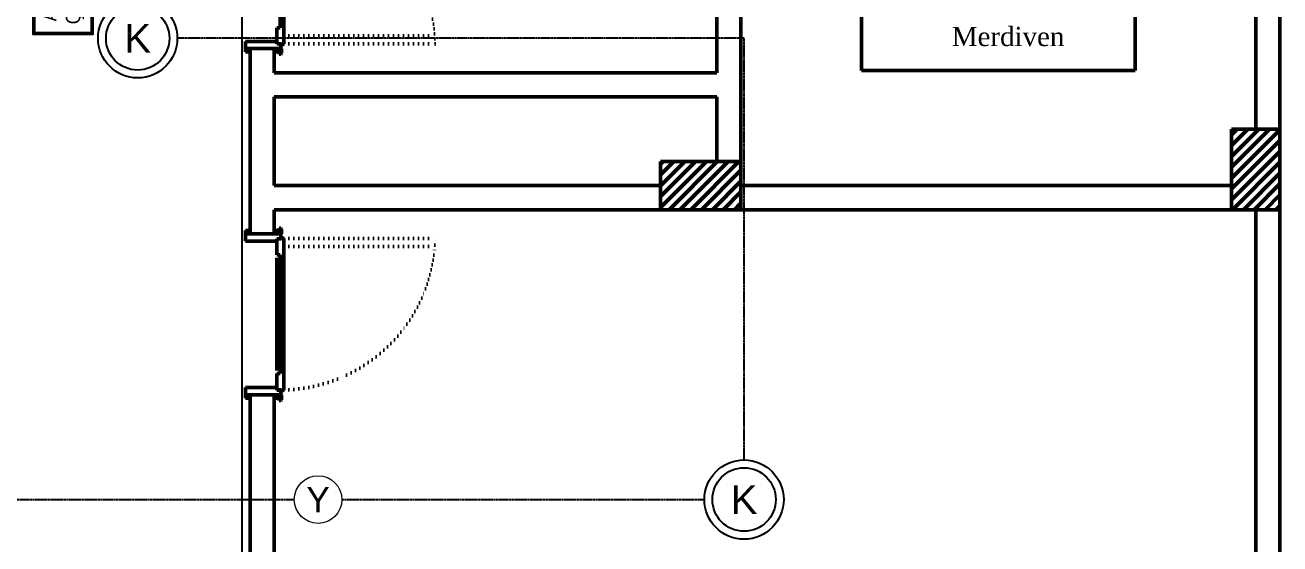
# Model space of a CAD drawing. Header units: millimetres. Extents: x 2046 to 14753, y 2361 to 29276.
# Drawn here: x 7261 to 8041, y 15163 to 15485 of the extents above; entities that cross this region are included whole.
import ezdxf
from ezdxf.enums import TextEntityAlignment as Align

# ---------------------------------------------------------------- set-up
doc = ezdxf.new("R2010")
doc.units = ezdxf.units.MM
doc.linetypes.add('ACAD_ISO07W100', pattern=[3, 0, -3])
doc.linetypes.add('CENTER', pattern=[1.625, 1.25, -0.125, 0.125, -0.125])
for name, color, linetype in [('2A-YANGIN ALARM HATTI', 5, 'Continuous'), ('2A-YANGIN ALGILAMA HATTI', 1, 'CENTER'), ('B_ACİL YÖNL.', 3, 'Continuous'), ('BLK-YANGIN', 3, 'Continuous'), ('BLK-YANGIN YAZI', 9, 'Continuous')]:
    doc.layers.add(name, color=color, linetype=linetype)
doc.layers.add('A.O. DUVAR', color=7, linetype='Continuous', lineweight=50)
doc.layers.add('ELK-YAZI', color=2, linetype='Continuous', lineweight=25)
doc.styles.add('2A ELEKTRİK', font='swissl.ttf', dxfattribs={"height": 10})
doc.styles.add('A.O. MALZEME', font='times.ttf', dxfattribs={"height": 10})
doc.styles.get("Standard").update_dxf_attribs({"font": 'arial.ttf'})

# ---------------------------------------------------------------- blocks, each defined once
blk = doc.blocks.new('KD')
at = {"layer": 'BLK-YANGIN'}
for radius in [25, 20]:
    blk.add_circle((0, 0), radius, dxfattribs=at)
at = {"layer": 'BLK-YANGIN YAZI', "style": '2A ELEKTRİK'}
blk.add_text('K', height=18, dxfattribs=at).set_placement((0, 0), align=Align.MIDDLE_CENTER)
blk = doc.blocks.new('YB')
at = {"layer": 'BLK-YANGIN', "lineweight": 0}
blk.add_circle((-0.09, 0.08), 15, dxfattribs=at)
at = {"layer": 'BLK-YANGIN YAZI', "lineweight": 0, "style": '2A ELEKTRİK'}
blk.add_text('Y', height=16, dxfattribs=at).set_placement((-0.09, 0.08), align=Align.MIDDLE_CENTER)
blk = doc.blocks.new('ACİL6')
at = {"layer": 'B_ACİL YÖNL.'}
h = blk.add_hatch(color=3, dxfattribs=at)
h.paths.add_polyline_path([(41.21, 1), (-41.21, 1), (-41.21, 36.53), (41.21, 36.53)], flags=16)
h.paths.add_polyline_path([(42.21, 0), (-42.21, 0), (-42.21, 37.53), (42.21, 37.53)])
at = {"layer": 'B_ACİL YÖNL.', "color": 7}
for p, q in [((9.68, 24.88), (6.01, 21.21)), ((18.02, 24.88), (9.68, 24.88)), ((18.12, 24.84), (18.9, 21.64)), ((8.71, 17.13), (3.2, 11.63)), ((10.42, 23.11), (7.26, 19.95)), ((13.85, 23.11), (8.29, 17.54)), ((11.55, 14.29), (8.29, 17.54)), ((13.85, 23.11), (10.42, 23.11)), ((18.9, 21.64), (11.55, 14.29)), ((14.88, 17.62), (18.3, 14.2)), ((16.13, 18.87), (19.55, 15.45)), ((33.79, 19.68), (33.79, 22.79)), ((33.79, 22.79), (37.81, 18.76)), ((33.79, 17.85), (33.79, 14.73)), ((-3.58, 11.64), (-3.58, 11.01)), ((-1.67, 11.63), (-3.58, 11.63)), ((-3.58, 11.01), (-3.37, 10.75)), ((-3.37, 10.38), (-3.58, 10.17)), ((-3.58, 10.17), (-3.58, 7.79)), ((-3.37, 10.75), (-3.37, 10.38)), ((-2.79, 7.78), (-2.24, 9.55)), ((-2.24, 9.55), (-1.67, 9.85)), ((3.2, 11.63), (-1.67, 11.63)), ((4.96, 9.85), (-1.67, 9.85)), ((10.47, 15.36), (4.96, 9.85)), ((9.22, 14.11), (13.9, 9.43)), ((10.77, 15.07), (15.68, 10.16)), ((13.9, 9.43), (13.9, 5.89)), ((15.68, 10.16), (15.68, 5.89)), ((-3.58, 7.78), (-2.79, 7.78)), ((13.9, 5.89), (13.9, 4.02)), ((13.9, 4.02), (14.53, 4.02)), ((14.53, 4.02), (14.79, 4.23)), ((14.79, 4.23), (15.16, 4.23)), ((15.16, 4.23), (15.37, 4.02)), ((15.37, 4.02), (17.75, 4.02)), ((15.98, 5.32), (15.68, 5.89)), ((17.75, 4.64), (15.98, 5.32)), ((17.75, 4.02), (17.75, 4.64))]:
    blk.add_line(p, q, dxfattribs=at)
at = {"layer": 'B_ACİL YÖNL.', "color": 3}
for points in [[(42.21, 0), (-42.21, 0), (-42.21, 37.53), (42.21, 37.53)], [(41.21, 1), (-41.21, 1), (-41.21, 36.53), (41.21, 36.53)]]:
    blk.add_lwpolyline(points, close=True, dxfattribs=at)
at = {"layer": 'B_ACİL YÖNL.', "color": 7, "const_width": 2.46}
blk.add_lwpolyline([(18.08, 26.8, 1), (20.54, 26.8, 1)], format="xyb", close=True, dxfattribs=at)
at = {"layer": 'B_ACİL YÖNL.', "color": 7}
blk.add_lwpolyline([(23.46, 19.68), (23.46, 17.85), (33.79, 17.85), (33.79, 19.68)], close=True, dxfattribs=at)
blk.add_circle((19.33, 26.73), 2.27, dxfattribs=at)
for centre, radius, start, end in [((6.64, 20.58), 0.888, 134.99863, 314.99863), ((-1.67, 10.74), 0.888, 90, 270), ((-1.67, 10.74), 0.888, 90, 270), ((18.93, 14.82), 0.886, 225, 45), ((14.79, 5.89), 0.888, 180, 0)]:
    blk.add_arc(centre, radius, start, end, dxfattribs=at)
for points in [[(9.68, 24.88), (6.01, 21.21), (7.26, 19.95), (10.42, 23.11)], [(8.29, 17.54), (11.55, 14.29), (18.9, 21.64), (18.12, 24.84)], [(18.12, 24.84), (13.85, 23.11), (8.29, 17.54), (11.55, 14.29)], [(9.68, 24.88), (8.38, 22.23), (10.42, 23.11), (12.67, 23.61)], [(9.68, 24.88), (18.02, 24.88), (18.12, 24.84)], [(9.68, 24.88), (12.67, 23.61), (10.42, 23.11)], [(18.12, 24.84), (9.68, 24.88), (10.42, 23.11), (13.85, 23.11)], [(17.94, 24.86), (12.67, 23.61), (13.85, 23.11)], [(18.13, 24.77), (13.39, 21.33), (12.86, 19.31), (15.29, 20.25)], [(18.11, 24.83), (13.92, 21.72), (18.04, 24.68), (18.12, 24.82)], [(18.05, 24.81), (17.59, 24.73), (14.16, 23.22)], [(18.09, 24.8), (18.04, 24.69), (14.29, 21.99)], [(18.13, 24.77), (14.31, 20.81), (15.29, 20.25)], [(14.98, 24.1), (15.83, 24.1), (14.97, 23.3), (15.87, 23.3)], [(8.71, 17.13), (10.47, 15.36), (3.2, 11.63), (4.96, 9.85)], [(6.01, 21.21), (8.38, 22.23), (7.26, 19.95)], [(13.85, 23.11), (8.29, 17.54), (13.39, 21.33)], [(18.9, 21.64), (15.25, 20.23), (11.55, 14.29)], [(13.39, 21.33), (12.86, 19.31), (14.34, 20.79)], [(14.04, 22.36), (14.82, 22.34), (13.98, 21.62), (14.87, 21.62)], [(14.06, 21.75), (14.28, 22.58), (14.92, 22.12), (14.06, 21.69)], [(14.16, 23.23), (15.15, 23.67), (15.15, 23.44), (14.16, 23.23)], [(14.88, 17.62), (16.13, 18.87), (18.3, 14.2), (19.55, 15.45)], [(23.46, 17.85), (23.46, 19.68), (33.79, 17.85), (33.79, 19.68)], [(33.79, 14.73), (37.81, 18.76), (33.79, 22.79)], [(3.2, 11.63), (4.96, 9.85), (-1.67, 11.63), (-1.67, 9.85)], [(10.47, 15.36), (15.68, 10.16), (9.22, 14.11), (13.9, 9.43)], [(13.9, 9.43), (15.68, 10.16), (13.9, 5.89), (15.68, 5.89)]]:
    blk.add_solid(points, dxfattribs=at)
at = {"layer": 'ELK-YAZI', "color": 2, "lineweight": 13, "insert": (-22.19, 18.76), "char_height": 9, "width": 38.0384, "attachment_point": 5}
blk.add_mtext('{\\fTahoma|b0|i0|c162|p34;ACİL\\PÇIKIŞ}', dxfattribs=at)

msp = doc.modelspace()

# ---------------------------------------------------------------- linework, layer by layer
at = {"layer": '2A-YANGIN ALARM HATTI'}
msp.add_lwpolyline([(7430.586, 15135.477), (7396.152, 15135.477), (7396.152, 15795.858), (7396.152, 15800.858), (7521.421, 15800.858), (7539.421, 15800.858), (7539.421, 15807.255)], dxfattribs=at)
at = {"layer": '2A-YANGIN ALGILAMA HATTI'}
for points in [[(7708.117, 15215.483), (7708.117, 15477.291), (7355.87, 15477.291)], [(7218.721, 15190.858), (7428.591, 15190.858)], [(7458.141, 15190.858), (7683.492, 15190.858)]]:
    msp.add_lwpolyline(points, dxfattribs=at)
at = {"layer": 'A.O. DUVAR'}
for p, q in [((7706.152, 15780.858), (7706.152, 15400.858)), ((8026.152, 15420.858), (8026.152, 15780.858)), ((8041.152, 15780.858), (8041.152, 15420.858)), ((7781.152, 15775.858), (7781.152, 15457.295)), ((7951.152, 15457.295), (7951.152, 15775.858)), ((7691.152, 15455.858), (7691.152, 15610.858)), ((7422.08, 15567.859), (7422.08, 15473.806)), ((7419.714, 15483.858), (7419.714, 15557.674)), ((7417.714, 15476.859), (7417.714, 15483.858)), ((7417.718, 15483.858), (7419.714, 15483.858)), ((7398.152, 15475.358), (7417.652, 15475.358)), ((7398.152, 15470.858), (7398.152, 15475.358)), ((7417.652, 15475.358), (7417.652, 15473.858)), ((7417.652, 15473.858), (7420.652, 15473.858)), ((7417.714, 15473.931), (7417.714, 15476.859)), ((7417.714, 15473.931), (7420.714, 15473.931)), ((7420.652, 15473.858), (7420.652, 15472.306)), ((7420.714, 15473.306), (7420.714, 15473.931)), ((7421.214, 15473.306), (7420.714, 15473.306)), ((7422.08, 15473.806), (7421.214, 15473.306)), ((7398.152, 15470.858), (7398.152, 15468.858)), ((7401.152, 15470.858), (7398.152, 15470.858)), ((7398.152, 15468.858), (7401.152, 15468.858)), ((7416.152, 15470.858), (7401.152, 15470.858)), ((7401.152, 15468.858), (7401.152, 15470.858)), ((7401.152, 15355.858), (7401.152, 15470.858)), ((7401.152, 15470.858), (7416.152, 15470.858)), ((7416.152, 15468.858), (7416.152, 15470.858)), ((7419.152, 15470.858), (7416.152, 15470.858)), ((7416.152, 15470.858), (7416.152, 15455.858)), ((7419.152, 15468.858), (7416.152, 15468.858)), ((7419.152, 15471.806), (7419.152, 15470.858)), ((7420.152, 15471.806), (7419.152, 15471.806)), ((7419.152, 15470.858), (7419.152, 15468.858)), ((7419.202, 15471.381), (7419.202, 15467.381)), ((7420.152, 15471.381), (7419.202, 15471.381)), ((7419.202, 15467.381), (7420.152, 15467.381)), ((7420.652, 15472.306), (7420.152, 15471.806)), ((7420.652, 15470.881), (7420.152, 15471.381)), ((7420.152, 15467.381), (7420.652, 15467.881)), ((7420.652, 15467.881), (7420.652, 15470.881)), ((7416.152, 15455.858), (7691.152, 15455.858)), ((7781.152, 15457.295), (7951.152, 15457.295)), ((7691.152, 15440.858), (7416.152, 15440.858)), ((7416.152, 15440.858), (7416.152, 15385.858)), ((7691.152, 15400.858), (7691.152, 15440.858)), ((8011.152, 15420.858), (8041.152, 15420.858)), ((8011.152, 15370.858), (8011.152, 15420.858)), ((8041.152, 15420.858), (8026.152, 15420.858)), ((8041.152, 15420.858), (8041.152, 15370.858)), ((7656.152, 15400.858), (7706.152, 15400.858)), ((7656.152, 15370.858), (7656.152, 15400.858)), ((7706.152, 15400.858), (7691.152, 15400.858)), ((7706.152, 15400.858), (7706.152, 15370.858)), ((7416.152, 15385.858), (7656.152, 15385.858)), ((7656.152, 15385.858), (7656.152, 15370.858)), ((7706.152, 15385.858), (8011.152, 15385.858)), ((7706.152, 15370.858), (7706.152, 15385.858)), ((8011.152, 15385.858), (8011.152, 15370.858)), ((7656.152, 15370.858), (7416.152, 15370.858)), ((7416.152, 15370.858), (7416.152, 15355.858)), ((7706.152, 15370.858), (7656.152, 15370.858)), ((8011.152, 15370.858), (7706.152, 15370.858)), ((8041.152, 15370.858), (8011.152, 15370.858)), ((8026.152, 15370.858), (8041.152, 15370.858)), ((8026.152, 15010.858), (8026.152, 15370.858)), ((8041.152, 15370.858), (8041.152, 15010.858)), ((7398.152, 15355.858), (7398.152, 15357.858)), ((7398.152, 15357.858), (7401.152, 15357.858)), ((7401.152, 15357.858), (7401.152, 15355.858)), ((7419.152, 15357.858), (7416.152, 15357.858)), ((7416.152, 15357.858), (7416.152, 15355.858)), ((7419.152, 15355.858), (7419.152, 15357.858)), ((7419.202, 15355.336), (7419.202, 15359.336)), ((7419.202, 15359.336), (7420.152, 15359.336)), ((7420.152, 15359.336), (7420.652, 15358.836)), ((7420.652, 15358.836), (7420.652, 15355.836)), ((7401.152, 15355.858), (7398.152, 15355.858)), ((7398.152, 15355.858), (7398.152, 15351.358)), ((7398.152, 15351.358), (7417.652, 15351.358)), ((7416.152, 15355.858), (7401.152, 15355.858)), ((7416.152, 15355.858), (7401.152, 15355.858)), ((7419.152, 15355.858), (7416.152, 15355.858)), ((7417.652, 15351.358), (7417.652, 15352.858)), ((7417.652, 15352.858), (7420.652, 15352.858)), ((7417.714, 15352.786), (7417.714, 15349.858)), ((7417.714, 15352.786), (7420.714, 15352.786)), ((7417.714, 15349.858), (7417.714, 15342.858)), ((7419.152, 15354.911), (7419.152, 15355.858)), ((7420.152, 15354.911), (7419.152, 15354.911)), ((7420.152, 15355.336), (7419.202, 15355.336)), ((7420.652, 15355.836), (7420.152, 15355.336)), ((7420.652, 15354.411), (7420.152, 15354.911)), ((7420.652, 15352.858), (7420.652, 15354.411)), ((7421.214, 15353.411), (7420.714, 15353.411)), ((7420.714, 15353.411), (7420.714, 15352.786)), ((7422.08, 15352.911), (7421.214, 15353.411)), ((7422.08, 15258.858), (7422.08, 15352.911)), ((7417.714, 15340.858), (7417.714, 15271.043)), ((7417.718, 15342.858), (7419.714, 15342.858)), ((7419.714, 15342.858), (7419.714, 15269.043)), ((7417.714, 15269.043), (7419.714, 15269.043)), ((7417.714, 15269.043), (7417.714, 15259.043)), ((7398.152, 15260.358), (7417.652, 15260.358)), ((7398.152, 15255.858), (7398.152, 15260.358)), ((7398.152, 15255.858), (7398.152, 15253.858)), ((7401.152, 15255.858), (7398.152, 15255.858)), ((7416.152, 15255.858), (7401.152, 15255.858)), ((7401.152, 15253.858), (7401.152, 15255.858)), ((7401.152, 15255.858), (7416.152, 15255.858)), ((7401.152, 15010.858), (7401.152, 15255.858)), ((7419.152, 15255.858), (7416.152, 15255.858)), ((7416.152, 15253.858), (7416.152, 15255.858)), ((7416.152, 15255.858), (7416.152, 15010.858)), ((7417.652, 15260.358), (7417.652, 15258.858)), ((7417.652, 15258.858), (7420.652, 15258.858)), ((7420.713, 15259.043), (7417.714, 15259.043)), ((7420.152, 15256.881), (7419.152, 15256.881)), ((7419.152, 15256.881), (7419.152, 15255.858)), ((7419.152, 15255.858), (7419.152, 15253.858)), ((7419.202, 15256.381), (7419.202, 15252.381)), ((7420.152, 15256.381), (7419.202, 15256.381)), ((7420.652, 15257.381), (7420.152, 15256.881)), ((7420.652, 15255.881), (7420.152, 15256.381)), ((7420.652, 15258.858), (7420.652, 15257.381)), ((7420.652, 15252.881), (7420.652, 15255.881)), ((7420.714, 15258.358), (7420.713, 15259.043)), ((7420.714, 15258.358), (7421.214, 15258.358)), ((7421.214, 15258.358), (7422.08, 15258.858)), ((7398.152, 15253.858), (7401.152, 15253.858)), ((7419.152, 15253.858), (7416.152, 15253.858)), ((7419.202, 15252.381), (7420.152, 15252.381)), ((7420.152, 15252.381), (7420.652, 15252.881))]:
    msp.add_line(p, q, dxfattribs=at)
at = {"layer": 'A.O. DUVAR', "linetype": 'ACAD_ISO07W100'}
for p, q in [((7422.08, 15478.806), (7516.08, 15478.806)), ((7422.08, 15473.806), (7516.08, 15473.806)), ((7422.08, 15352.911), (7516.08, 15352.911)), ((7422.08, 15347.911), (7516.08, 15347.911))]:
    msp.add_line(p, q, dxfattribs=at)
at = {"layer": 'A.O. DUVAR', "linetype": 'Continuous', "ltscale": 10}
for p, q in [((8011.152, 15417.432), (8014.579, 15420.858)), ((8011.152, 15410.696), (8021.314, 15420.858)), ((8011.152, 15403.961), (8028.049, 15420.858)), ((8011.152, 15397.226), (8034.785, 15420.858)), ((8011.152, 15390.491), (8041.152, 15420.491)), ((8017.639, 15420.55), (8017.639, 15420.55)), ((8024.374, 15420.55), (8024.374, 15420.55)), ((8031.109, 15420.55), (8031.109, 15420.55)), ((8037.844, 15420.55), (8037.844, 15420.55)), ((8011.152, 15383.756), (8041.152, 15413.756)), ((8014.271, 15417.183), (8014.271, 15417.183)), ((8017.639, 15413.815), (8017.639, 15413.815)), ((8021.006, 15417.183), (8021.006, 15417.183)), ((8024.374, 15413.815), (8024.374, 15413.815)), ((8027.741, 15417.183), (8027.741, 15417.183)), ((8031.109, 15413.815), (8031.109, 15413.815)), ((8034.477, 15417.183), (8034.477, 15417.183)), ((8037.844, 15413.815), (8037.844, 15413.815)), ((8011.152, 15377.02), (8041.152, 15407.02)), ((8014.271, 15410.448), (8014.271, 15410.448)), ((8014.271, 15403.712), (8014.271, 15403.712)), ((8017.639, 15407.08), (8017.639, 15407.08)), ((8021.006, 15410.448), (8021.006, 15410.448)), ((8021.006, 15403.712), (8021.006, 15403.712)), ((8024.374, 15407.08), (8024.374, 15407.08)), ((8027.741, 15410.448), (8027.741, 15410.448)), ((8027.741, 15403.712), (8027.741, 15403.712)), ((8031.109, 15407.08), (8031.109, 15407.08)), ((8034.477, 15410.448), (8034.477, 15410.448)), ((8034.477, 15403.712), (8034.477, 15403.712)), ((8037.844, 15407.08), (8037.844, 15407.08)), ((7656.152, 15399.191), (7657.819, 15400.858)), ((7656.152, 15392.456), (7664.555, 15400.858)), ((7656.152, 15385.721), (7671.29, 15400.858)), ((7656.152, 15378.986), (7678.025, 15400.858)), ((7656.152, 15372.25), (7684.76, 15400.858)), ((7657.306, 15396.977), (7657.306, 15396.977)), ((7660.674, 15400.345), (7660.674, 15400.345)), ((7661.495, 15370.858), (7691.495, 15400.858)), ((7664.041, 15396.977), (7664.041, 15396.977)), ((7667.409, 15400.345), (7667.409, 15400.345)), ((7668.231, 15370.858), (7698.231, 15400.858)), ((7670.776, 15396.977), (7670.776, 15396.977)), ((7674.144, 15400.345), (7674.144, 15400.345)), ((7674.966, 15370.858), (7704.966, 15400.858)), ((7677.511, 15396.977), (7677.511, 15396.977)), ((7680.879, 15400.345), (7680.879, 15400.345)), ((7681.701, 15370.858), (7706.152, 15395.31)), ((7684.247, 15396.977), (7684.247, 15396.977)), ((7687.614, 15400.345), (7687.614, 15400.345)), ((7690.982, 15396.977), (7690.982, 15396.977)), ((7694.349, 15400.345), (7694.349, 15400.345)), ((7697.717, 15396.977), (7697.717, 15396.977)), ((7701.085, 15400.345), (7701.085, 15400.345)), ((7704.452, 15396.977), (7704.452, 15396.977)), ((8011.725, 15370.858), (8041.152, 15400.285)), ((8014.271, 15396.977), (8014.271, 15396.977)), ((8017.639, 15400.345), (8017.639, 15400.345)), ((8021.006, 15396.977), (8021.006, 15396.977)), ((8024.374, 15400.345), (8024.374, 15400.345)), ((8027.741, 15396.977), (8027.741, 15396.977)), ((8031.109, 15400.345), (8031.109, 15400.345)), ((8034.477, 15396.977), (8034.477, 15396.977)), ((8037.844, 15400.345), (8037.844, 15400.345)), ((7657.306, 15390.242), (7657.306, 15390.242)), ((7660.674, 15393.61), (7660.674, 15393.61)), ((7664.041, 15390.242), (7664.041, 15390.242)), ((7667.409, 15393.61), (7667.409, 15393.61)), ((7670.776, 15390.242), (7670.776, 15390.242)), ((7674.144, 15393.61), (7674.144, 15393.61)), ((7677.511, 15390.242), (7677.511, 15390.242)), ((7680.879, 15393.61), (7680.879, 15393.61)), ((7684.247, 15390.242), (7684.247, 15390.242)), ((7687.614, 15393.61), (7687.614, 15393.61)), ((7688.436, 15370.858), (7706.152, 15388.574)), ((7690.982, 15390.242), (7690.982, 15390.242)), ((7694.349, 15393.61), (7694.349, 15393.61)), ((7697.717, 15390.242), (7697.717, 15390.242)), ((7701.085, 15393.61), (7701.085, 15393.61)), ((7704.452, 15390.242), (7704.452, 15390.242)), ((8014.271, 15390.242), (8014.271, 15390.242)), ((8017.639, 15393.61), (8017.639, 15393.61)), ((8018.461, 15370.858), (8041.152, 15393.55)), ((8021.006, 15390.242), (8021.006, 15390.242)), ((8024.374, 15393.61), (8024.374, 15393.61)), ((8027.741, 15390.242), (8027.741, 15390.242)), ((8031.109, 15393.61), (8031.109, 15393.61)), ((8034.477, 15390.242), (8034.477, 15390.242)), ((8037.844, 15393.61), (8037.844, 15393.61)), ((7657.306, 15383.507), (7657.306, 15383.507)), ((7660.674, 15386.874), (7660.674, 15386.874)), ((7660.674, 15380.139), (7660.674, 15380.139)), ((7664.041, 15383.507), (7664.041, 15383.507)), ((7667.409, 15386.874), (7667.409, 15386.874)), ((7667.409, 15380.139), (7667.409, 15380.139)), ((7670.776, 15383.507), (7670.776, 15383.507)), ((7674.144, 15386.874), (7674.144, 15386.874)), ((7674.144, 15380.139), (7674.144, 15380.139)), ((7677.511, 15383.507), (7677.511, 15383.507)), ((7680.879, 15386.874), (7680.879, 15386.874)), ((7680.879, 15380.139), (7680.879, 15380.139)), ((7684.247, 15383.507), (7684.247, 15383.507)), ((7687.614, 15386.874), (7687.614, 15386.874)), ((7687.614, 15380.139), (7687.614, 15380.139)), ((7690.982, 15383.507), (7690.982, 15383.507)), ((7694.349, 15386.874), (7694.349, 15386.874)), ((7694.349, 15380.139), (7694.349, 15380.139)), ((7695.171, 15370.858), (7706.152, 15381.839)), ((7697.717, 15383.507), (7697.717, 15383.507)), ((7701.085, 15386.874), (7701.085, 15386.874)), ((7701.085, 15380.139), (7701.085, 15380.139)), ((7704.452, 15383.507), (7704.452, 15383.507)), ((8014.271, 15383.507), (8014.271, 15383.507)), ((8017.639, 15386.874), (8017.639, 15386.874)), ((8017.639, 15380.139), (8017.639, 15380.139)), ((8021.006, 15383.507), (8021.006, 15383.507)), ((8024.374, 15386.874), (8024.374, 15386.874)), ((8024.374, 15380.139), (8024.374, 15380.139)), ((8025.196, 15370.858), (8041.152, 15386.815)), ((8027.741, 15383.507), (8027.741, 15383.507)), ((8031.109, 15386.874), (8031.109, 15386.874)), ((8031.109, 15380.139), (8031.109, 15380.139)), ((8031.931, 15370.858), (8041.152, 15380.08)), ((8034.477, 15383.507), (8034.477, 15383.507)), ((8037.844, 15386.874), (8037.844, 15386.874)), ((8037.844, 15380.139), (8037.844, 15380.139)), ((7657.306, 15376.772), (7657.306, 15376.772)), ((7660.674, 15373.404), (7660.674, 15373.404)), ((7664.041, 15376.772), (7664.041, 15376.772)), ((7667.409, 15373.404), (7667.409, 15373.404)), ((7670.776, 15376.772), (7670.776, 15376.772)), ((7674.144, 15373.404), (7674.144, 15373.404)), ((7677.511, 15376.772), (7677.511, 15376.772)), ((7680.879, 15373.404), (7680.879, 15373.404)), ((7684.247, 15376.772), (7684.247, 15376.772)), ((7687.614, 15373.404), (7687.614, 15373.404)), ((7690.982, 15376.772), (7690.982, 15376.772)), ((7694.349, 15373.404), (7694.349, 15373.404)), ((7697.717, 15376.772), (7697.717, 15376.772)), ((7701.085, 15373.404), (7701.085, 15373.404)), ((7701.907, 15370.858), (7706.152, 15375.104)), ((7704.452, 15376.772), (7704.452, 15376.772)), ((8014.271, 15376.772), (8014.271, 15376.772)), ((8017.639, 15373.404), (8017.639, 15373.404)), ((8021.006, 15376.772), (8021.006, 15376.772)), ((8024.374, 15373.404), (8024.374, 15373.404)), ((8027.741, 15376.772), (8027.741, 15376.772)), ((8031.109, 15373.404), (8031.109, 15373.404)), ((8034.477, 15376.772), (8034.477, 15376.772)), ((8037.844, 15373.404), (8037.844, 15373.404)), ((8038.666, 15370.858), (8041.152, 15373.344))]:
    msp.add_line(p, q, dxfattribs=at)
at = {"layer": 'A.O. DUVAR', "linetype": 'ACAD_ISO07W100'}
for centre, start, end in [((7419.848, 15471.575), 1.327957, 88.639954), ((7419.848, 15355.141), 271.360046, 358.672043)]:
    msp.add_arc(centre, 96.258, start, end, dxfattribs=at)
at = {"layer": 'A.O. DUVAR'}
msp.add_point((7401.152, 15255.858), dxfattribs=at)

# ---------------------------------------------------------------- block references
at = {"layer": 'B_ACİL YÖNL.', "xscale": 0.985, "yscale": 0.985, "zscale": 0.985, "rotation": 90}
msp.add_blockref('ACİL6', (7303.331, 15521.286), dxfattribs=at)
at = {"layer": 'BLK-YANGIN', "xscale": 0.985, "yscale": 0.985, "zscale": 0.985}
for name, p in [('KD', (7331.245, 15477.291)), ('KD', (7708.117, 15190.858)), ('YB', (7443.452, 15190.777))]:
    msp.add_blockref(name, p, dxfattribs=at)

# ---------------------------------------------------------------- texts
at = {"layer": 'A.O. DUVAR', "style": 'A.O. MALZEME'}
msp.add_text('Merdiven', height=11.9174, dxfattribs=at).set_placement((7837.22, 15472.437))

doc.saveas('drawing.dxf')
